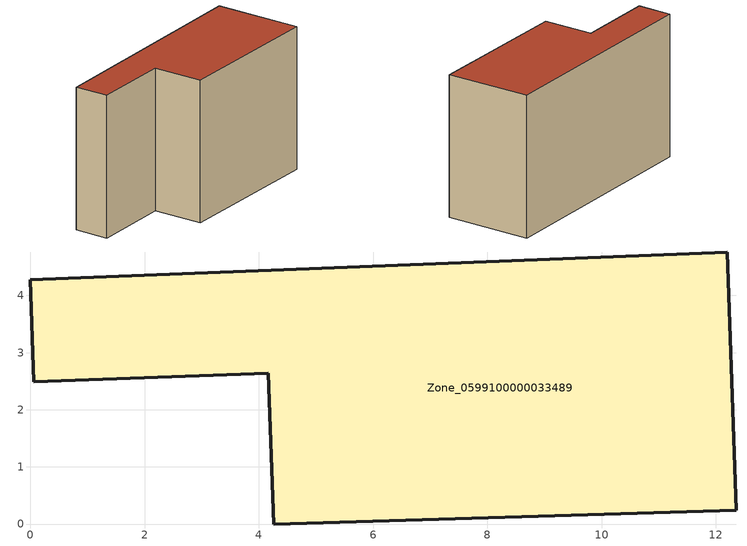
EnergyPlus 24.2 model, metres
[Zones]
Zone_0599100000033489
 floor ground (C_G): 4.16,2.64 0.06,2.49 0,4.27 12.2,4.76 12.36,0.24 4.26,0 z0
 wall outside (C_F): 12.2,4.76 0,4.27 0.06,2.49 4.16,2.64 4.26,0 12.36,0.24 12.2,4.76 z0:7.43
 roof outside (C_R): 4.26,0 12.36,0.24 12.2,4.76 0,4.27 0.06,2.49 4.16,2.64 z7.43
[BUILDING]
Pand.0599100000033489: North Axis=0; Terrain=City; Loads Convergence Tolerance Value=0.04; Temperature Convergence Tolerance Value=0.4; Solar Distribution=FullExterior; Maximum Number of Warmup Days=25; Minimum Number of Warmup Days=1
[Site:Location]
Rotterdam.The.Hague.AP_ZH_NLD Design_Conditions: Latitude=51.96; Longitude=4.45; Time Zone=1; Elevation=-4.5
[SITE:GROUNDTEMPERATURE:BUILDINGSURFACE]
18, 18, 18, 18, 18, 18, 18, 18, 18, 18, 18, 18
[MATERIAL] Thermal Absorptance=0.9; Solar Absorptance=0.7; Visible Absorptance=0.7
Name | Roughness | Thickness | Conductivity | Density | Specific Heat
G.TI.1946 | MediumSmooth | 0.15 | 1 | 540 | 1210
F.TI.1946 | Rough | 0.3 | 0.857143 | 1920 | 840
R.TI.1946 | MediumRough | 0.2 | 0.1 | 1500 | 1000
[CONSTRUCTION]
C_G: G.TI.1946
C_F: F.TI.1946
C_R: R.TI.1946
[ZONE]
Zone_0599100000033489: Type=1; Multiplier=1; Ceiling Height=Autocalculate; Volume=Autocalculate; Floor Area=autocalculate; Part of Total Floor Area=Yes
[ZONEINFILTRATION:DESIGNFLOWRATE]
Infil_Zone_0599100000033489: Zone or ZoneList or Space or SpaceList=Zone_0599100000033489; Schedule=AlwaysOn; Design Flow Rate Calculation Method=Flow/Area; Flow Rate per Floor Area=0.003; Constant Term Coefficient=1; Temperature Term Coefficient=0; Velocity Term Coefficient=0; Velocity Squared Term Coefficient=0
[HVACTEMPLATE:ZONE:IDEALLOADSAIRSYSTEM]
Zone_0599100000033489: Maximum Heating Supply Air Temperature=50; Minimum Cooling Supply Air Temperature=13; Maximum Heating Supply Air Humidity Ratio=0.0156; Minimum Cooling Supply Air Humidity Ratio=0.0077; Heating Limit=NoLimit; Cooling Limit=NoLimit; Dehumidification Control Type=ConstantSensibleHeatRatio; Cooling Sensible Heat Ratio=0.7; Dehumidification Setpoint=60; Humidification Control Type=None; Humidification Setpoint=30; Outdoor Air Method=None; Outdoor Air Flow Rate per Person=0.00944; Outdoor Air Flow Rate per Zone Floor Area=0; Outdoor Air Flow Rate per Zone=0; Demand Controlled Ventilation Type=None; Outdoor Air Economizer Type=NoEconomizer; Heat Recovery Type=None; Sensible Heat Recovery Effectiveness=0.7; Latent Heat Recovery Effectiveness=0.65
[ZONECONTROL:THERMOSTAT]
ThermostatControl_Zone_0599100000033489: Zone or ZoneList=Zone_0599100000033489; Control Type Schedule=DualSetpointControlType; Control 1=Thermostat_Zone_0599100000033489; Temperature Difference Between Cutout And Setpoint=0
[THERMOSTATSETPOINT:DUALSETPOINT]
Thermostat_Zone_0599100000033489: Heating Setpoint Temperature Schedule=HeatingSetpoint_Zone_0599100000033489; Cooling Setpoint Temperature Schedule=CoolingSetpoint_Zone_0599100000033489
[SCHEDULE:COMPACT]
HeatingSetpoint_Zone_0599100000033489: Through: 12/31, For: AllDays, Until: 24:00, 21
CoolingSetpoint_Zone_0599100000033489: Through: 12/31, For: AllDays, Until: 24:00, 24
DualSetpointControlType: Through: 12/31, For: AllDays, Until: 24:00, 4
AlwaysOn: Through: 12/31, For: AllDays, Until: 24:00, 1
